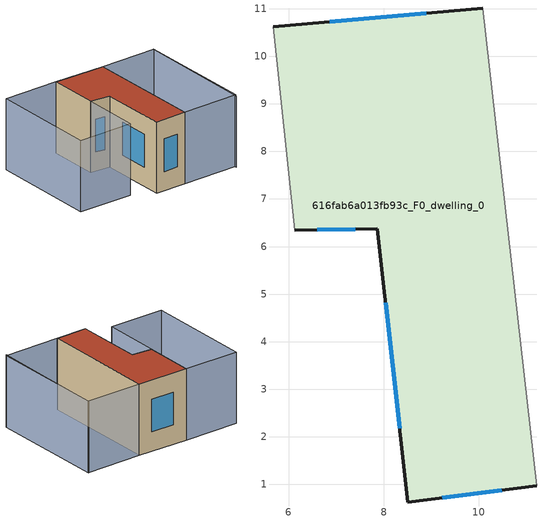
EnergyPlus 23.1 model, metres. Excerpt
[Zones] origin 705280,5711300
616fab6a013fb93c_F0_dwelling_0
 floor ground (EU_floor_Construction): 10.08,11.01 11.21,0.97 8.5,0.63 7.87,6.37 6.13,6.34 5.68,10.62 z0
 wall outside (EU_wall_Construction): 6.13,6.34 7.87,6.37 8.5,0.63 11.21,0.97 / 10.08,11.01 5.68,10.62 z0:6
 wall adiabatic (EU_wall_Construction): 5.68,10.62 6.13,6.34 / 11.21,0.97 10.08,11.01 z0:6
 window (EU_Window_Construction): 6.6,6.35 7.4,6.36 / 8.9,10.91 6.87,10.73 / 9.23,0.72 10.48,0.88 / 8.04,4.82 8.33,2.18 z1.62:4.38
 roof outside (EU_roof_Construction): 11.21,0.97 10.08,11.01 5.68,10.62 6.13,6.34 7.87,6.37 8.5,0.63 z6
shading: 16.01,1.34 14.97,11.61 / 1.88,0.93 0.91,10.12 / 0.91,10.12 5.68,10.62 / 5.68,10.62 6.65,1.43 / 6.65,1.43 1.88,0.93 / 11.21,0.97 10.08,11.01 / 10.08,11.01 14.97,11.56 / 14.97,11.56 16.1,1.52 / 16.1,1.52 11.21,0.97 z0:6
[Building]
EU S2 Campaign: North Axis=0; Terrain=City; Solar Distribution=FullExterior
[Site:Location]
London: Latitude=51.5; Longitude=-0.5; Time Zone=0; Elevation=25
[SizingPeriod:WeatherFileDays]
AnnualSizingPeriod: Begin Month=1; Begin Day of Month=1; End Month=12; End Day of Month=31; Day of Week for Start Day=Monday; Use Weather File Daylight Saving Period=No; Use Weather File Rain and Snow Indicators=No
[MATERIAL]
EU_InternalMass_Material: Roughness=MediumRough; Thickness=0.1; Conductivity=1; Density=1800; Specific Heat=900; Thermal Absorptance=0.9; Solar Absorptance=0.7; Visible Absorptance=0.7
[MATERIAL:NOMASS] Roughness=MediumRough; Thermal Absorptance=0.9; Solar Absorptance=0.7; Visible Absorptance=0.7
Name | Thermal Resistance
EU_wall_NoMass | 0.555556
EU_roof_NoMass | 0.510204
EU_floor_NoMass | 1.68919
[WINDOWMATERIAL:SIMPLEGLAZINGSYSTEM]
EU_Window_SimpleGlazing: UFactor=3.96; Solar Heat Gain Coefficient=0.85; Visible Transmittance=0.85
[CONSTRUCTION]
EU_wall_Construction: EU_wall_NoMass
EU_roof_Construction: EU_roof_NoMass
EU_floor_Construction: EU_floor_NoMass
EU_InternalMass_Construction: EU_InternalMass_Material
EU_Window_Construction: EU_Window_SimpleGlazing
[ZONE]
616fab6a013fb93c_F0_dwelling_0: Type=1; Multiplier=1; Ceiling Height=autocalculate; Volume=210.929; Floor Area=autocalculate; Part of Total Floor Area=Yes
[INTERNALMASS]
616fab6a013fb93c_F0_dwelling_0_EU_InternalMass: Construction=EU_InternalMass_Construction; Zone or ZoneList=616fab6a013fb93c_F0_dwelling_0; Surface Area=35.1547
[OTHEREQUIPMENT]
EU_Step8_InternalGain_616fab6a013fb93c_F0_dwelling_0_f000: Fuel Type=Electricity; Zone or ZoneList or Space or SpaceList=616fab6a013fb93c_F0_dwelling_0; Schedule=EU_Step8_GainSchedule_616fab6a013fb93c_F0_dwelling_0_f000; Design Level Calculation Method=Watts/Area; Power per Zone Floor Area=1; Fraction Latent=0; Fraction Radiant=0; Fraction Lost=0; Carbon Dioxide Generation Rate=0; EndUse Subcategory=EU_Step8_InternalGains
[ZONEVENTILATION:DESIGNFLOWRATE]
EU_ConstantAir_616fab6a013fb93c_F0_dwelling_0: Zone or ZoneList or Space or SpaceList=616fab6a013fb93c_F0_dwelling_0; Schedule=EU_AlwaysOn; Design Flow Rate Calculation Method=AirChanges/Hour; Air Changes per Hour=0.48; Ventilation Type=Natural; Fan Pressure Rise=0; Fan Total Efficiency=1; Constant Term Coefficient=1; Temperature Term Coefficient=0; Velocity Term Coefficient=0; Velocity Squared Term Coefficient=0; Minimum Indoor Temperature=-100; Maximum Indoor Temperature=100; Delta Temperature=-100; Minimum Outdoor Temperature=-100; Maximum Outdoor Temperature=100; Maximum Wind Speed=40
[HVACTEMPLATE:THERMOSTAT]
EU_HeatOnly_616fab6a013fb93c_F0_dwelling_0: Constant Heating Setpoint=20; Constant Cooling Setpoint=50
[HVACTEMPLATE:ZONE:IDEALLOADSAIRSYSTEM]
616fab6a013fb93c_F0_dwelling_0: Template Thermostat=EU_HeatOnly_616fab6a013fb93c_F0_dwelling_0; System Availability Schedule=EU_AlwaysOn; Maximum Heating Supply Air Temperature=50; Minimum Cooling Supply Air Temperature=13; Maximum Heating Supply Air Humidity Ratio=0.0156; Minimum Cooling Supply Air Humidity Ratio=0.0077; Heating Limit=NoLimit; Cooling Limit=NoLimit; Heating Availability Schedule=EU_AlwaysOn; Cooling Availability Schedule=EU_CoolingOff; Dehumidification Control Type=ConstantSensibleHeatRatio; Cooling Sensible Heat Ratio=0.7; Dehumidification Setpoint=60; Humidification Control Type=None; Humidification Setpoint=30; Outdoor Air Method=None; Outdoor Air Flow Rate per Person=0.00944; Outdoor Air Flow Rate per Zone Floor Area=0; Outdoor Air Flow Rate per Zone=0; Demand Controlled Ventilation Type=None; Outdoor Air Economizer Type=NoEconomizer; Heat Recovery Type=None; Sensible Heat Recovery Effectiveness=0.7; Latent Heat Recovery Effectiveness=0.65
[SIZING:ZONE]
616fab6a013fb93c_F0_dwelling_0: Zone Cooling Design Supply Air Temperature Input Method=SupplyAirTemperature; Zone Cooling Design Supply Air Temperature=13; Zone Heating Design Supply Air Temperature Input Method=SupplyAirTemperature; Zone Heating Design Supply Air Temperature=50; Zone Cooling Design Supply Air Humidity Ratio=0.008; Zone Heating Design Supply Air Humidity Ratio=0.008; Cooling Design Air Flow Method=DesignDay; Cooling Design Air Flow Rate=0; Cooling Minimum Air Flow per Zone Floor Area=0.000762; Cooling Minimum Air Flow=0; Cooling Minimum Air Flow Fraction=0.2; Heating Design Air Flow Method=DesignDay; Heating Design Air Flow Rate=0; Heating Maximum Air Flow per Zone Floor Area=0.002032; Heating Maximum Air Flow=0.141576; Heating Maximum Air Flow Fraction=0.3; Account for Dedicated Outdoor Air System=No; Dedicated Outdoor Air System Control Strategy=NeutralSupplyAir; Dedicated Outdoor Air Low Setpoint Temperature for Design=autosize; Dedicated Outdoor Air High Setpoint Temperature for Design=autosize; Zone Load Sizing Method=Sensible Load Only No Latent Load; Zone Latent Cooling Design Supply Air Humidity Ratio Input Method=HumidityRatioDifference; Zone Cooling Design Supply Air Humidity Ratio Difference=0.005; Zone Latent Heating Design Supply Air Humidity Ratio Input Method=HumidityRatioDifference; Zone Humidification Design Supply Air Humidity Ratio Difference=0.005
[SCHEDULE:CONSTANT]
Name | Hourly Value
EU_AlwaysOn | 1
EU_CoolingOff | 0
[SCHEDULE:FILE]
EU_Step8_GainSchedule_616fab6a013fb93c_F0_dwelling_0_f000: File=../../schedules/616fab6a013fb93c/616fab6a013fb93c_F0_dwelling_0_f000_gain.csv; Column Number=1; Rows to Skip at Top=0; Number of Hours of Data=8760; Column Separator=Comma; Interpolate to Timestep=No; Minutes per Item=60; Adjust Schedule for Daylight Savings=Yes
